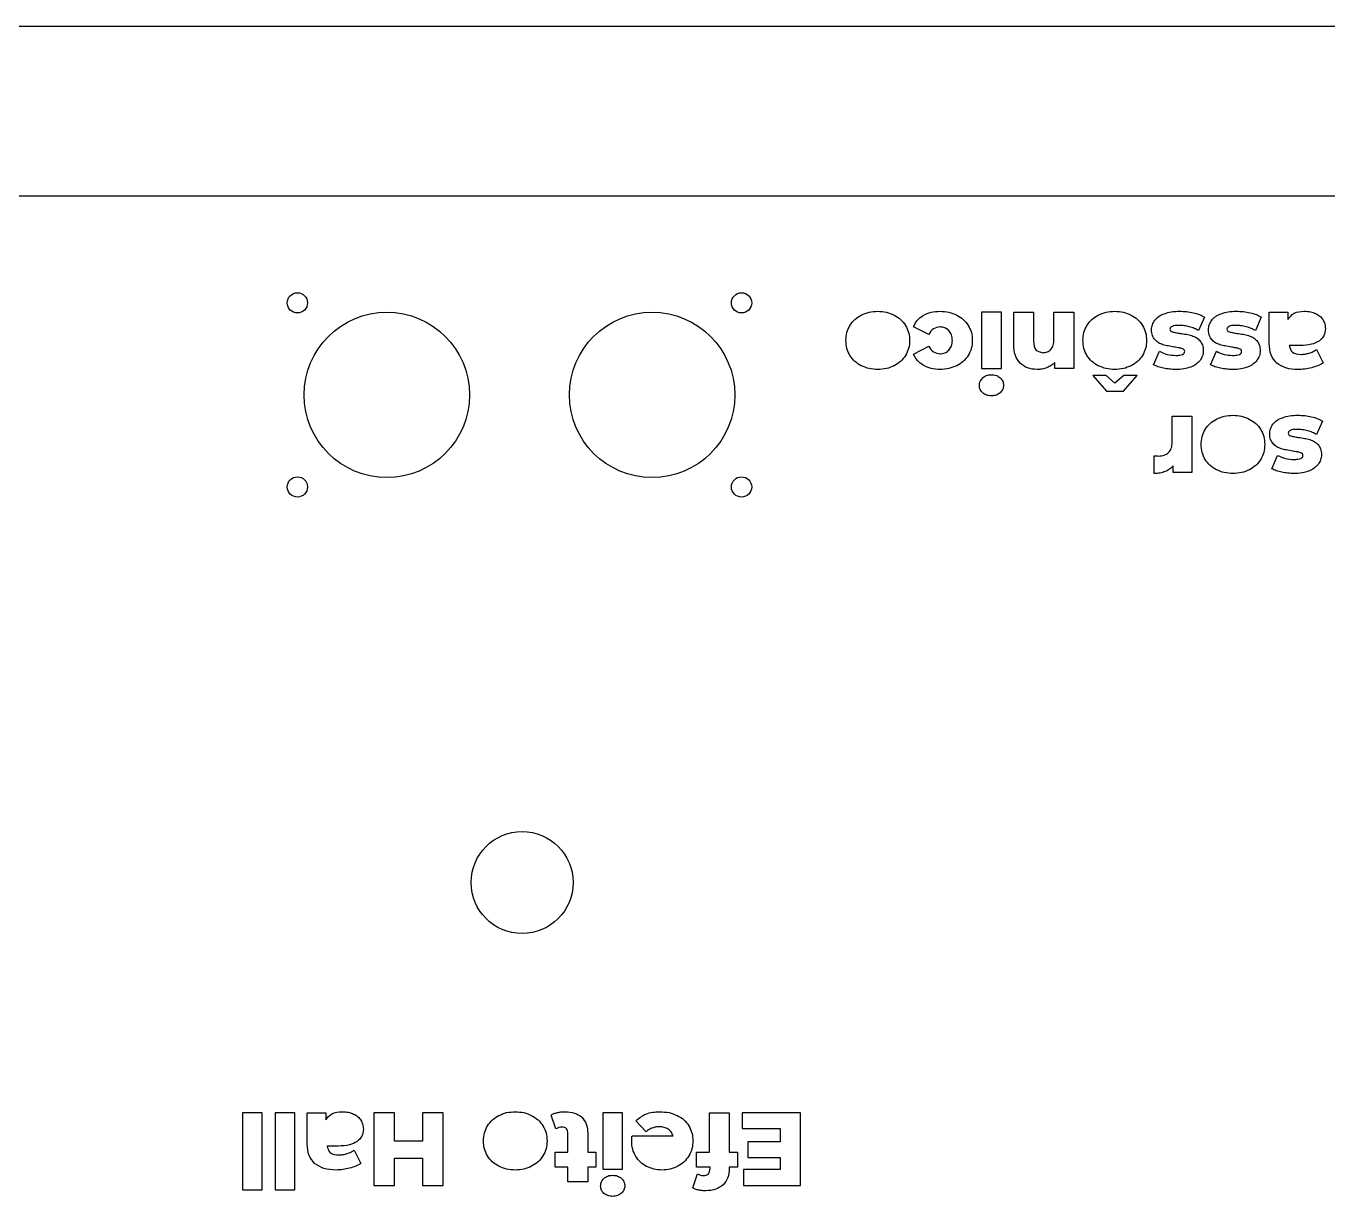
# Model space of a CAD drawing. Header units: millimetres. Extents: x -2859 to -934, y -450 to 850.
# Drawn here: x -2609.2 to -2484.1, y 737 to 850.5 of the extents above; entities that cross this region are included whole.
import ezdxf

# ---------------------------------------------------------------- set-up
doc = ezdxf.new("R2010")
doc.units = ezdxf.units.MM
doc.layers.get('0').update_dxf_attribs({"linetype": 'CONTINUOUS'})

msp = doc.modelspace()

# ---------------------------------------------------------------- linework, layer by layer
for p, q in [((-2514.3, 819.87), (-2514.3, 822.97)), ((-2514.3, 822.97), (-2512.4, 822.97)), ((-2512.4, 822.97), (-2512.4, 820.18)), ((-2510.43, 822.97), (-2508.53, 822.97)), ((-2510.43, 820.35), (-2510.43, 822.97)), ((-2508.53, 822.97), (-2508.53, 817.55)), ((-2495.97, 822.5), (-2496.54, 821.2)), ((-2490.5, 822.5), (-2491.07, 821.2)), ((-2489.73, 819.96), (-2489.73, 822.97)), ((-2489.73, 822.97), (-2487.96, 822.97)), ((-2487.96, 822.97), (-2487.96, 822.27)), ((-2522.46, 820.82), (-2523.93, 821.57)), ((-2486.75, 819.77), (-2487.83, 819.77)), ((-2523.93, 818.95), (-2522.46, 819.7)), ((-2500.86, 817.92), (-2500.29, 819.21)), ((-2495.39, 817.92), (-2494.82, 819.21)), ((-2485.21, 819.38), (-2484.57, 818.09)), ((-2510.34, 817.55), (-2510.34, 818.14)), ((-2508.53, 817.55), (-2510.34, 817.55)), ((-2499.07, 810.48), (-2499.07, 812.97)), ((-2499.07, 812.97), (-2497.17, 812.97)), ((-2497.17, 812.97), (-2497.17, 807.55)), ((-2484.61, 812.5), (-2485.18, 811.2)), ((-2500.8, 807.46), (-2500.8, 809.17)), ((-2489.5, 807.92), (-2488.93, 809.21)), ((-2498.98, 807.55), (-2498.98, 808.2)), ((-2497.17, 807.55), (-2498.98, 807.55)), ((-2582.21, 743), (-2582.21, 746.01)), ((-2582.21, 746.01), (-2580.44, 746.01)), ((-2580.44, 746.01), (-2580.44, 745.31)), ((-2543.54, 742.21), (-2543.54, 746.01)), ((-2543.54, 746.01), (-2541.64, 746.01)), ((-2541.64, 746.01), (-2541.64, 742.21)), ((-2558.3, 744.46), (-2558.77, 745.79)), ((-2549.63, 744.18), (-2550.63, 745.22)), ((-2557.15, 742.21), (-2557.15, 744.01)), ((-2555.25, 744.03), (-2555.25, 742.21)), ((-2550.99, 743.78), (-2547.05, 743.78)), ((-2579.23, 742.81), (-2580.31, 742.81)), ((-2577.69, 742.42), (-2577.05, 741.13)), ((-2558.39, 740.79), (-2558.39, 742.21)), ((-2558.39, 742.21), (-2557.15, 742.21)), ((-2555.25, 742.21), (-2554.46, 742.21)), ((-2554.46, 742.21), (-2554.46, 740.79)), ((-2544.78, 740.79), (-2544.78, 742.21)), ((-2544.78, 742.21), (-2543.54, 742.21)), ((-2541.64, 742.21), (-2540.85, 742.21)), ((-2540.85, 742.21), (-2540.85, 740.79)), ((-2557.15, 740.79), (-2558.39, 740.79)), ((-2557.15, 739.38), (-2557.15, 740.79)), ((-2554.46, 740.79), (-2555.25, 740.79)), ((-2555.25, 740.79), (-2555.25, 739.38)), ((-2545.16, 738.78), (-2544.69, 740.12)), ((-2543.49, 740.79), (-2544.78, 740.79)), ((-2543.49, 740.67), (-2543.49, 740.79)), ((-2540.85, 740.79), (-2541.64, 740.79)), ((-2541.64, 740.79), (-2541.64, 740.65)), ((-2555.25, 739.38), (-2557.15, 739.38))]:
    msp.add_line(p, q)
for points in [[(-1934.41, 850.48), (-1934.41, -449.52), (-2859.41, -449.52), (-2859.41, 850.48)], [(-2361.56, 414.15), (-2761.56, 414.15), (-2761.56, 834.15), (-2361.56, 834.15)], [(-2517.39, 822.97), (-2517.39, 817.55), (-2515.49, 817.55), (-2515.49, 822.97)], [(-2503.71, 816.9), (-2504.57, 816.14), (-2505.43, 816.9), (-2506.69, 816.9), (-2505.39, 815.38), (-2503.75, 815.38), (-2502.45, 816.9)], [(-2588.44, 738.59), (-2586.54, 738.59), (-2586.54, 746.01), (-2588.44, 746.01)], [(-2583.41, 738.59), (-2583.41, 746.01), (-2585.31, 746.01), (-2585.31, 738.59)], [(-2571.14, 746.01), (-2571.14, 743.28), (-2573.84, 743.28), (-2573.84, 746.01), (-2575.82, 746.01), (-2575.82, 739.01), (-2573.84, 739.01), (-2573.84, 741.64), (-2571.14, 741.64), (-2571.14, 739.01), (-2569.16, 739.01), (-2569.16, 746.01)], [(-2551.9, 746.01), (-2553.8, 746.01), (-2553.8, 740.59), (-2551.9, 740.59)], [(-2539.86, 741.72), (-2536.75, 741.72), (-2536.75, 740.54), (-2540.28, 740.54), (-2540.28, 739.01), (-2534.79, 739.01), (-2534.79, 746.01), (-2540.41, 746.01), (-2540.41, 744.48), (-2536.75, 744.48), (-2536.75, 743.2), (-2539.86, 743.2)]]:
    msp.add_lwpolyline(points, close=True)
for centre, radius in [((-2583.16, 823.87), 0.975), ((-2540.46, 823.87), 0.975), ((-2574.56, 815.02), 7.95), ((-2549.06, 815.02), 7.95), ((-2583.16, 806.17), 0.975), ((-2540.46, 806.17), 0.975), ((-2561.56, 768.14), 4.9)]:
    msp.add_circle(centre, radius)
for points, knots in [([(-2530.04, 821.7), (-2529.89, 821.91), (-2529.6, 822.32), (-2529.17, 822.57), (-2528.95, 822.7)], [0, 0, 0, 0, 0.0737193, 0.1493769, 0.1493769, 0.1493769, 0.1493769]), ([(-2528.95, 822.7), (-2528.7, 822.81), (-2528.2, 823.03), (-2527.65, 823.05), (-2527.37, 823.06)], [0, 0, 0, 0, 0.0792418, 0.1632253, 0.1632253, 0.1632253, 0.1632253]), ([(-2527.37, 823.06), (-2527.09, 823.05), (-2526.54, 823.03), (-2526.04, 822.81), (-2525.8, 822.7)], [0, 0, 0, 0, 0.0832383, 0.1622448, 0.1622448, 0.1622448, 0.1622448]), ([(-2525.8, 822.7), (-2525.58, 822.57), (-2525.14, 822.32), (-2524.85, 821.91), (-2524.7, 821.7)], [0, 0, 0, 0, 0.0757605, 0.1497182, 0.1497182, 0.1497182, 0.1497182]), ([(-2523.93, 821.57), (-2523.82, 821.8), (-2523.6, 822.24), (-2523.19, 822.53), (-2522.98, 822.67)], [0, 0, 0, 0, 0.0729087, 0.1470594, 0.1470594, 0.1470594, 0.1470594]), ([(-2522.98, 822.67), (-2522.74, 822.79), (-2522.24, 823.03), (-2521.68, 823.05), (-2521.39, 823.06)], [0, 0, 0, 0, 0.0790146, 0.165331, 0.165331, 0.165331, 0.165331]), ([(-2521.39, 823.06), (-2521.1, 823.05), (-2520.54, 823.03), (-2520.03, 822.81), (-2519.78, 822.7)], [0, 0, 0, 0, 0.0857237, 0.1661416, 0.1661416, 0.1661416, 0.1661416]), ([(-2519.78, 822.7), (-2519.56, 822.57), (-2519.12, 822.32), (-2518.82, 821.91), (-2518.67, 821.7)], [0, 0, 0, 0, 0.0763793, 0.1504964, 0.1504964, 0.1504964, 0.1504964]), ([(-2507.26, 821.7), (-2507.11, 821.91), (-2506.82, 822.32), (-2506.39, 822.57), (-2506.17, 822.7)], [0, 0, 0, 0, 0.0737196, 0.1493772, 0.1493772, 0.1493772, 0.1493772]), ([(-2506.17, 822.7), (-2505.92, 822.81), (-2505.42, 823.03), (-2504.87, 823.05), (-2504.59, 823.06)], [0, 0, 0, 0, 0.0792418, 0.1632253, 0.1632253, 0.1632253, 0.1632253]), ([(-2504.59, 823.06), (-2504.31, 823.05), (-2503.76, 823.03), (-2503.26, 822.81), (-2503.02, 822.7)], [0, 0, 0, 0, 0.0832381, 0.1622448, 0.1622448, 0.1622448, 0.1622448]), ([(-2503.02, 822.7), (-2502.8, 822.57), (-2502.36, 822.32), (-2502.07, 821.91), (-2501.92, 821.7)], [0, 0, 0, 0, 0.0757605, 0.1497182, 0.1497182, 0.1497182, 0.1497182]), ([(-2500.74, 822.2), (-2500.62, 822.33), (-2500.36, 822.61), (-2500.01, 822.76), (-2499.82, 822.83)], [0, 0, 0, 0, 0.0527034, 0.1124668, 0.1124668, 0.1124668, 0.1124668]), ([(-2499.82, 822.83), (-2499.6, 822.9), (-2499.13, 823.05), (-2498.63, 823.06), (-2498.37, 823.06)], [0, 0, 0, 0, 0.0688218, 0.1479062, 0.1479062, 0.1479062, 0.1479062]), ([(-2498.37, 823.06), (-2498.14, 823.06), (-2497.69, 823.05), (-2497.25, 822.96), (-2497.03, 822.91)], [0, 0, 0, 0, 0.0676113, 0.1351196, 0.1351196, 0.1351196, 0.1351196]), ([(-2497.03, 822.91), (-2496.83, 822.86), (-2496.46, 822.77), (-2496.12, 822.59), (-2495.97, 822.5)], [0, 0, 0, 0, 0.062127, 0.1138391, 0.1138391, 0.1138391, 0.1138391]), ([(-2495.27, 822.2), (-2495.15, 822.33), (-2494.89, 822.61), (-2494.54, 822.76), (-2494.35, 822.83)], [0, 0, 0, 0, 0.0527034, 0.1124668, 0.1124668, 0.1124668, 0.1124668]), ([(-2494.35, 822.83), (-2494.13, 822.9), (-2493.66, 823.05), (-2493.16, 823.06), (-2492.9, 823.06)], [0, 0, 0, 0, 0.0688218, 0.1479062, 0.1479062, 0.1479062, 0.1479062]), ([(-2492.9, 823.06), (-2492.67, 823.06), (-2492.22, 823.05), (-2491.78, 822.96), (-2491.56, 822.91)], [0, 0, 0, 0, 0.067611, 0.1351196, 0.1351196, 0.1351196, 0.1351196]), ([(-2491.56, 822.91), (-2491.36, 822.86), (-2490.99, 822.77), (-2490.65, 822.59), (-2490.5, 822.5)], [0, 0, 0, 0, 0.062127, 0.1138391, 0.1138391, 0.1138391, 0.1138391]), ([(-2487.96, 822.27), (-2487.77, 822.5), (-2487.37, 823.01), (-2486.72, 823.05), (-2486.36, 823.06)], [0, 0, 0, 0, 0.0846806, 0.1861219, 0.1861219, 0.1861219, 0.1861219]), ([(-2486.36, 823.06), (-2486.16, 823.06), (-2485.78, 823.04), (-2485.43, 822.91), (-2485.27, 822.84)], [0, 0, 0, 0, 0.0590068, 0.1118965, 0.1118965, 0.1118965, 0.1118965]), ([(-2485.27, 822.84), (-2485.13, 822.77), (-2484.85, 822.62), (-2484.66, 822.37), (-2484.57, 822.25)], [0, 0, 0, 0, 0.04795471, 0.0924396, 0.0924396, 0.0924396, 0.0924396]), ([(-2484.57, 822.25), (-2484.51, 822.12), (-2484.37, 821.85), (-2484.35, 821.55), (-2484.34, 821.39)], [0, 0, 0, 0, 0.04382525, 0.08957901, 0.08957901, 0.08957901, 0.08957901]), ([(-2530.43, 820.25), (-2530.41, 820.52), (-2530.38, 821.03), (-2530.15, 821.48), (-2530.04, 821.7)], [0, 0, 0, 0, 0.0773668, 0.1516207, 0.1516207, 0.1516207, 0.1516207]), ([(-2524.7, 821.7), (-2524.59, 821.48), (-2524.35, 821.03), (-2524.32, 820.52), (-2524.31, 820.25)], [0, 0, 0, 0, 0.0744023, 0.151785, 0.151785, 0.151785, 0.151785]), ([(-2521.38, 821.55), (-2521.6, 821.52), (-2522.07, 821.45), (-2522.33, 821.04), (-2522.46, 820.82)], [0, 0, 0, 0, 0.0651105, 0.1362989, 0.1362989, 0.1362989, 0.1362989]), ([(-2520.53, 821.21), (-2520.65, 821.31), (-2520.9, 821.52), (-2521.22, 821.54), (-2521.38, 821.55)], [0, 0, 0, 0, 0.04586946, 0.09328564, 0.09328564, 0.09328564, 0.09328564]), ([(-2520.2, 820.25), (-2520.21, 820.44), (-2520.23, 820.8), (-2520.44, 821.08), (-2520.53, 821.21)], [0, 0, 0, 0, 0.0550162, 0.1032089, 0.1032089, 0.1032089, 0.1032089]), ([(-2518.67, 821.7), (-2518.56, 821.48), (-2518.32, 821.03), (-2518.29, 820.52), (-2518.28, 820.25)], [0, 0, 0, 0, 0.0744025, 0.1517852, 0.1517852, 0.1517852, 0.1517852]), ([(-2507.65, 820.25), (-2507.63, 820.52), (-2507.6, 821.03), (-2507.37, 821.48), (-2507.26, 821.7)], [0, 0, 0, 0, 0.0773668, 0.1516207, 0.1516207, 0.1516207, 0.1516207]), ([(-2501.92, 821.7), (-2501.81, 821.48), (-2501.57, 821.03), (-2501.54, 820.52), (-2501.53, 820.25)], [0, 0, 0, 0, 0.0744024, 0.1517851, 0.1517851, 0.1517851, 0.1517851]), ([(-2501.05, 821.28), (-2501.04, 821.45), (-2501.01, 821.78), (-2500.83, 822.06), (-2500.74, 822.2)], [0, 0, 0, 0, 0.04899188, 0.09798511, 0.09798511, 0.09798511, 0.09798511]), ([(-2500.72, 820.32), (-2500.82, 820.45), (-2501.02, 820.74), (-2501.04, 821.09), (-2501.05, 821.28)], [0, 0, 0, 0, 0.0480212, 0.1037418, 0.1037418, 0.1037418, 0.1037418]), ([(-2499.08, 821.61), (-2499.14, 821.58), (-2499.25, 821.51), (-2499.27, 821.39), (-2499.28, 821.33)], [0, 0, 0, 0, 0.01868228, 0.03528898, 0.03528898, 0.03528898, 0.03528898]), ([(-2499.28, 821.33), (-2499.27, 821.28), (-2499.24, 821.15), (-2499.11, 821.11), (-2499.04, 821.08)], [0, 0, 0, 0, 0.01645923, 0.03678534, 0.03678534, 0.03678534, 0.03678534]), ([(-2498.43, 821.7), (-2498.56, 821.7), (-2498.79, 821.7), (-2499, 821.64), (-2499.08, 821.61)], [0, 0, 0, 0, 0.03944639, 0.06652575, 0.06652575, 0.06652575, 0.06652575]), ([(-2499.04, 821.08), (-2498.94, 821.05), (-2498.7, 820.99), (-2498.45, 820.96), (-2498.3, 820.93)], [0, 0, 0, 0, 0.03125773, 0.07595413, 0.07595413, 0.07595413, 0.07595413]), ([(-2497.42, 821.57), (-2497.59, 821.61), (-2497.92, 821.69), (-2498.26, 821.7), (-2498.43, 821.7)], [0, 0, 0, 0, 0.0517502, 0.1021134, 0.1021134, 0.1021134, 0.1021134]), ([(-2496.54, 821.2), (-2496.67, 821.28), (-2496.95, 821.43), (-2497.26, 821.52), (-2497.42, 821.57)], [0, 0, 0, 0, 0.04544946, 0.09553195, 0.09553195, 0.09553195, 0.09553195]), ([(-2495.58, 821.28), (-2495.57, 821.45), (-2495.54, 821.78), (-2495.36, 822.06), (-2495.27, 822.2)], [0, 0, 0, 0, 0.04899188, 0.09798511, 0.09798511, 0.09798511, 0.09798511]), ([(-2495.25, 820.32), (-2495.35, 820.45), (-2495.55, 820.74), (-2495.57, 821.09), (-2495.58, 821.28)], [0, 0, 0, 0, 0.0480212, 0.1037418, 0.1037418, 0.1037418, 0.1037418]), ([(-2493.61, 821.61), (-2493.67, 821.58), (-2493.78, 821.51), (-2493.8, 821.39), (-2493.81, 821.33)], [0, 0, 0, 0, 0.01868228, 0.03528898, 0.03528898, 0.03528898, 0.03528898]), ([(-2493.81, 821.33), (-2493.8, 821.28), (-2493.77, 821.15), (-2493.64, 821.11), (-2493.57, 821.08)], [0, 0, 0, 0, 0.01645915, 0.03678546, 0.03678546, 0.03678546, 0.03678546]), ([(-2492.96, 821.7), (-2493.09, 821.7), (-2493.32, 821.7), (-2493.53, 821.64), (-2493.61, 821.61)], [0, 0, 0, 0, 0.03944663, 0.06652576, 0.06652576, 0.06652576, 0.06652576]), ([(-2493.57, 821.08), (-2493.47, 821.05), (-2493.23, 820.99), (-2492.98, 820.96), (-2492.83, 820.93)], [0, 0, 0, 0, 0.0312575, 0.07595413, 0.07595413, 0.07595413, 0.07595413]), ([(-2491.95, 821.57), (-2492.12, 821.61), (-2492.45, 821.69), (-2492.79, 821.7), (-2492.96, 821.7)], [0, 0, 0, 0, 0.0517502, 0.1021134, 0.1021134, 0.1021134, 0.1021134]), ([(-2491.07, 821.2), (-2491.2, 821.28), (-2491.48, 821.43), (-2491.79, 821.52), (-2491.95, 821.57)], [0, 0, 0, 0, 0.04544925, 0.09553196, 0.09553196, 0.09553196, 0.09553196]), ([(-2484.34, 821.39), (-2484.36, 821.15), (-2484.41, 820.68), (-2484.76, 820.36), (-2484.93, 820.2)], [0, 0, 0, 0, 0.0699479, 0.1375632, 0.1375632, 0.1375632, 0.1375632]), ([(-2530.04, 818.81), (-2530.15, 819.03), (-2530.39, 819.49), (-2530.41, 819.99), (-2530.43, 820.25)], [0, 0, 0, 0, 0.0739093, 0.1511521, 0.1511521, 0.1511521, 0.1511521]), ([(-2524.31, 820.25), (-2524.32, 820), (-2524.35, 819.49), (-2524.59, 819.04), (-2524.7, 818.81)], [0, 0, 0, 0, 0.0766388, 0.150812, 0.150812, 0.150812, 0.150812]), ([(-2520.53, 819.31), (-2520.44, 819.44), (-2520.23, 819.72), (-2520.21, 820.07), (-2520.2, 820.25)], [0, 0, 0, 0, 0.0476607, 0.1018122, 0.1018122, 0.1018122, 0.1018122]), ([(-2518.28, 820.25), (-2518.29, 819.99), (-2518.32, 819.48), (-2518.56, 819.03), (-2518.67, 818.81)], [0, 0, 0, 0, 0.0772587, 0.1513171, 0.1513171, 0.1513171, 0.1513171]), ([(-2513.68, 818.06), (-2513.86, 818.31), (-2514.26, 818.84), (-2514.28, 819.51), (-2514.3, 819.87)], [0, 0, 0, 0, 0.0882614, 0.1951233, 0.1951233, 0.1951233, 0.1951233]), ([(-2512.4, 820.18), (-2512.38, 819.86), (-2512.34, 819.27), (-2511.77, 819.14), (-2511.51, 819.07)], [0, 0, 0, 0, 0.0861721, 0.1584606, 0.1584606, 0.1584606, 0.1584606]), ([(-2510.72, 819.39), (-2510.64, 819.52), (-2510.45, 819.81), (-2510.44, 820.16), (-2510.43, 820.35)], [0, 0, 0, 0, 0.0457114, 0.1021949, 0.1021949, 0.1021949, 0.1021949]), ([(-2507.26, 818.81), (-2507.37, 819.03), (-2507.61, 819.49), (-2507.63, 819.99), (-2507.65, 820.25)], [0, 0, 0, 0, 0.0739093, 0.1511521, 0.1511521, 0.1511521, 0.1511521]), ([(-2501.53, 820.25), (-2501.54, 820), (-2501.57, 819.49), (-2501.81, 819.04), (-2501.92, 818.81)], [0, 0, 0, 0, 0.0766388, 0.1508119, 0.1508119, 0.1508119, 0.1508119]), ([(-2499.96, 819.84), (-2500.1, 819.9), (-2500.39, 820), (-2500.61, 820.21), (-2500.72, 820.32)], [0, 0, 0, 0, 0.04504345, 0.09086553, 0.09086553, 0.09086553, 0.09086553]), ([(-2498.85, 819.61), (-2499.05, 819.65), (-2499.43, 819.71), (-2499.79, 819.8), (-2499.96, 819.84)], [0, 0, 0, 0, 0.0621862, 0.113422, 0.113422, 0.113422, 0.113422]), ([(-2498.3, 820.93), (-2498.1, 820.91), (-2497.73, 820.86), (-2497.36, 820.77), (-2497.19, 820.72)], [0, 0, 0, 0, 0.0608325, 0.1125597, 0.1125597, 0.1125597, 0.1125597]), ([(-2497.19, 820.72), (-2497.05, 820.67), (-2496.75, 820.57), (-2496.52, 820.35), (-2496.41, 820.24)], [0, 0, 0, 0, 0.0462374, 0.0928771, 0.0928771, 0.0928771, 0.0928771]), ([(-2496.41, 820.24), (-2496.31, 820.11), (-2496.11, 819.82), (-2496.09, 819.46), (-2496.08, 819.26)], [0, 0, 0, 0, 0.04875, 0.1053545, 0.1053545, 0.1053545, 0.1053545]), ([(-2494.49, 819.84), (-2494.63, 819.9), (-2494.92, 820), (-2495.14, 820.21), (-2495.25, 820.32)], [0, 0, 0, 0, 0.04504367, 0.09086557, 0.09086557, 0.09086557, 0.09086557]), ([(-2493.38, 819.61), (-2493.58, 819.65), (-2493.96, 819.71), (-2494.32, 819.8), (-2494.49, 819.84)], [0, 0, 0, 0, 0.0621862, 0.113422, 0.113422, 0.113422, 0.113422]), ([(-2492.83, 820.93), (-2492.63, 820.91), (-2492.26, 820.86), (-2491.89, 820.77), (-2491.72, 820.72)], [0, 0, 0, 0, 0.0608325, 0.1125597, 0.1125597, 0.1125597, 0.1125597]), ([(-2491.72, 820.72), (-2491.58, 820.67), (-2491.28, 820.57), (-2491.05, 820.35), (-2490.94, 820.24)], [0, 0, 0, 0, 0.0462374, 0.0928771, 0.0928771, 0.0928771, 0.0928771]), ([(-2490.94, 820.24), (-2490.84, 820.11), (-2490.64, 819.82), (-2490.62, 819.46), (-2490.61, 819.26)], [0, 0, 0, 0, 0.04875, 0.1053545, 0.1053545, 0.1053545, 0.1053545]), ([(-2489.02, 818.08), (-2489.23, 818.33), (-2489.68, 818.87), (-2489.71, 819.58), (-2489.73, 819.96)], [0, 0, 0, 0, 0.0943403, 0.2063803, 0.2063803, 0.2063803, 0.2063803]), ([(-2487.83, 819.77), (-2487.75, 819.52), (-2487.59, 818.97), (-2487, 818.94), (-2486.68, 818.91)], [0, 0, 0, 0, 0.0716715, 0.1581372, 0.1581372, 0.1581372, 0.1581372]), ([(-2484.93, 820.2), (-2485.17, 820.08), (-2485.74, 819.79), (-2486.38, 819.78), (-2486.75, 819.77)], [0, 0, 0, 0, 0.0814925, 0.1890186, 0.1890186, 0.1890186, 0.1890186]), ([(-2528.95, 817.82), (-2529.17, 817.95), (-2529.6, 818.2), (-2529.89, 818.61), (-2530.04, 818.81)], [0, 0, 0, 0, 0.0753746, 0.1487079, 0.1487079, 0.1487079, 0.1487079]), ([(-2524.7, 818.81), (-2524.85, 818.61), (-2525.14, 818.2), (-2525.58, 817.95), (-2525.79, 817.82)], [0, 0, 0, 0, 0.0737815, 0.1490206, 0.1490206, 0.1490206, 0.1490206]), ([(-2522.98, 817.86), (-2523.19, 818), (-2523.6, 818.29), (-2523.82, 818.73), (-2523.93, 818.95)], [0, 0, 0, 0, 0.0741507, 0.1470595, 0.1470595, 0.1470595, 0.1470595]), ([(-2522.46, 819.7), (-2522.33, 819.49), (-2522.07, 819.08), (-2521.6, 819.01), (-2521.38, 818.97)], [0, 0, 0, 0, 0.0711887, 0.1362987, 0.1362987, 0.1362987, 0.1362987]), ([(-2521.38, 818.97), (-2521.22, 818.99), (-2520.9, 819.01), (-2520.65, 819.22), (-2520.53, 819.31)], [0, 0, 0, 0, 0.0473936, 0.09305255, 0.09305255, 0.09305255, 0.09305255]), ([(-2518.67, 818.81), (-2518.82, 818.61), (-2519.12, 818.2), (-2519.56, 817.95), (-2519.78, 817.82)], [0, 0, 0, 0, 0.0737334, 0.1498323, 0.1498323, 0.1498323, 0.1498323]), ([(-2511.51, 819.07), (-2511.36, 819.09), (-2511.06, 819.11), (-2510.83, 819.3), (-2510.72, 819.39)], [0, 0, 0, 0, 0.04484396, 0.0867683, 0.0867683, 0.0867683, 0.0867683]), ([(-2506.17, 817.82), (-2506.39, 817.95), (-2506.82, 818.2), (-2507.11, 818.61), (-2507.26, 818.81)], [0, 0, 0, 0, 0.0753746, 0.1487082, 0.1487082, 0.1487082, 0.1487082]), ([(-2501.92, 818.81), (-2502.07, 818.61), (-2502.36, 818.2), (-2502.8, 817.95), (-2503.01, 817.82)], [0, 0, 0, 0, 0.073782, 0.1490207, 0.1490207, 0.1490207, 0.1490207]), ([(-2500.29, 819.21), (-2500.04, 819.1), (-2499.55, 818.86), (-2499, 818.83), (-2498.73, 818.81)], [0, 0, 0, 0, 0.0807773, 0.1623923, 0.1623923, 0.1623923, 0.1623923]), ([(-2498.09, 819.46), (-2498.19, 819.49), (-2498.44, 819.55), (-2498.7, 819.59), (-2498.85, 819.61)], [0, 0, 0, 0, 0.03143863, 0.07761512, 0.07761512, 0.07761512, 0.07761512]), ([(-2498.73, 818.81), (-2498.6, 818.82), (-2498.37, 818.82), (-2498.16, 818.89), (-2498.07, 818.92)], [0, 0, 0, 0, 0.03908828, 0.06721322, 0.06721322, 0.06721322, 0.06721322]), ([(-2497.86, 819.19), (-2497.87, 819.25), (-2497.9, 819.38), (-2498.02, 819.43), (-2498.09, 819.46)], [0, 0, 0, 0, 0.01711947, 0.0372494, 0.0372494, 0.0372494, 0.0372494]), ([(-2498.07, 818.92), (-2498.01, 818.95), (-2497.9, 819.02), (-2497.87, 819.14), (-2497.86, 819.19)], [0, 0, 0, 0, 0.01987672, 0.03612336, 0.03612336, 0.03612336, 0.03612336]), ([(-2496.08, 819.26), (-2496.09, 819.1), (-2496.12, 818.76), (-2496.3, 818.48), (-2496.39, 818.34)], [0, 0, 0, 0, 0.04973253, 0.09894593, 0.09894593, 0.09894593, 0.09894593]), ([(-2494.82, 819.21), (-2494.57, 819.1), (-2494.08, 818.86), (-2493.53, 818.83), (-2493.26, 818.81)], [0, 0, 0, 0, 0.0807775, 0.1623923, 0.1623923, 0.1623923, 0.1623923]), ([(-2492.62, 819.46), (-2492.72, 819.49), (-2492.97, 819.55), (-2493.23, 819.59), (-2493.38, 819.61)], [0, 0, 0, 0, 0.03143863, 0.07761512, 0.07761512, 0.07761512, 0.07761512]), ([(-2493.26, 818.81), (-2493.13, 818.82), (-2492.9, 818.82), (-2492.69, 818.89), (-2492.6, 818.92)], [0, 0, 0, 0, 0.03908828, 0.06721322, 0.06721322, 0.06721322, 0.06721322]), ([(-2492.39, 819.19), (-2492.4, 819.25), (-2492.43, 819.38), (-2492.55, 819.43), (-2492.62, 819.46)], [0, 0, 0, 0, 0.01711955, 0.03724927, 0.03724927, 0.03724927, 0.03724927]), ([(-2492.6, 818.92), (-2492.54, 818.95), (-2492.43, 819.02), (-2492.4, 819.14), (-2492.39, 819.19)], [0, 0, 0, 0, 0.01987672, 0.03612336, 0.03612336, 0.03612336, 0.03612336]), ([(-2490.61, 819.26), (-2490.62, 819.1), (-2490.65, 818.76), (-2490.83, 818.48), (-2490.92, 818.34)], [0, 0, 0, 0, 0.04973253, 0.09894593, 0.09894593, 0.09894593, 0.09894593]), ([(-2486.68, 818.91), (-2486.55, 818.92), (-2486.28, 818.93), (-2486.02, 819), (-2485.89, 819.04)], [0, 0, 0, 0, 0.03937434, 0.08021478, 0.08021478, 0.08021478, 0.08021478]), ([(-2485.89, 819.04), (-2485.76, 819.08), (-2485.52, 819.17), (-2485.31, 819.31), (-2485.21, 819.38)], [0, 0, 0, 0, 0.03987808, 0.07656799, 0.07656799, 0.07656799, 0.07656799]), ([(-2527.37, 817.46), (-2527.65, 817.48), (-2528.2, 817.5), (-2528.7, 817.72), (-2528.95, 817.82)], [0, 0, 0, 0, 0.0839702, 0.163085, 0.163085, 0.163085, 0.163085]), ([(-2525.79, 817.82), (-2526.04, 817.72), (-2526.54, 817.5), (-2527.09, 817.48), (-2527.37, 817.46)], [0, 0, 0, 0, 0.0787615, 0.162608, 0.162608, 0.162608, 0.162608]), ([(-2521.39, 817.46), (-2521.68, 817.48), (-2522.24, 817.5), (-2522.74, 817.74), (-2522.98, 817.86)], [0, 0, 0, 0, 0.0863164, 0.165331, 0.165331, 0.165331, 0.165331]), ([(-2519.78, 817.82), (-2520.03, 817.72), (-2520.54, 817.5), (-2521.1, 817.48), (-2521.39, 817.46)], [0, 0, 0, 0, 0.0802928, 0.1660034, 0.1660034, 0.1660034, 0.1660034]), ([(-2512.06, 817.46), (-2512.37, 817.49), (-2512.98, 817.52), (-2513.46, 817.89), (-2513.68, 818.06)], [0, 0, 0, 0, 0.0923513, 0.1767277, 0.1767277, 0.1767277, 0.1767277]), ([(-2511.1, 817.64), (-2511.25, 817.59), (-2511.56, 817.48), (-2511.89, 817.47), (-2512.06, 817.46)], [0, 0, 0, 0, 0.04783582, 0.09802705, 0.09802705, 0.09802705, 0.09802705]), ([(-2510.34, 818.14), (-2510.45, 818.04), (-2510.68, 817.83), (-2510.96, 817.7), (-2511.1, 817.64)], [0, 0, 0, 0, 0.04553299, 0.09177022, 0.09177022, 0.09177022, 0.09177022]), ([(-2504.59, 817.46), (-2504.87, 817.48), (-2505.42, 817.5), (-2505.92, 817.72), (-2506.17, 817.82)], [0, 0, 0, 0, 0.0839702, 0.163085, 0.163085, 0.163085, 0.163085]), ([(-2503.01, 817.82), (-2503.26, 817.72), (-2503.76, 817.5), (-2504.31, 817.48), (-2504.59, 817.46)], [0, 0, 0, 0, 0.0787617, 0.1626078, 0.1626078, 0.1626078, 0.1626078]), ([(-2499.89, 817.58), (-2500.07, 817.63), (-2500.41, 817.7), (-2500.72, 817.85), (-2500.86, 817.92)], [0, 0, 0, 0, 0.0551887, 0.103088, 0.103088, 0.103088, 0.103088]), ([(-2498.72, 817.46), (-2498.92, 817.47), (-2499.31, 817.48), (-2499.7, 817.55), (-2499.89, 817.58)], [0, 0, 0, 0, 0.0588265, 0.1177676, 0.1177676, 0.1177676, 0.1177676]), ([(-2497.29, 817.7), (-2497.51, 817.63), (-2497.97, 817.48), (-2498.46, 817.47), (-2498.72, 817.46)], [0, 0, 0, 0, 0.0677092, 0.1450578, 0.1450578, 0.1450578, 0.1450578]), ([(-2496.39, 818.34), (-2496.51, 818.21), (-2496.77, 817.93), (-2497.11, 817.78), (-2497.29, 817.7)], [0, 0, 0, 0, 0.0526076, 0.11188, 0.11188, 0.11188, 0.11188]), ([(-2494.42, 817.58), (-2494.6, 817.63), (-2494.94, 817.7), (-2495.25, 817.85), (-2495.39, 817.92)], [0, 0, 0, 0, 0.0551892, 0.103088, 0.103088, 0.103088, 0.103088]), ([(-2493.25, 817.46), (-2493.45, 817.47), (-2493.84, 817.48), (-2494.23, 817.55), (-2494.42, 817.58)], [0, 0, 0, 0, 0.0588265, 0.1177676, 0.1177676, 0.1177676, 0.1177676]), ([(-2491.82, 817.7), (-2492.04, 817.63), (-2492.5, 817.48), (-2492.99, 817.47), (-2493.25, 817.46)], [0, 0, 0, 0, 0.067709, 0.1450578, 0.1450578, 0.1450578, 0.1450578]), ([(-2490.92, 818.34), (-2491.04, 818.21), (-2491.3, 817.93), (-2491.64, 817.78), (-2491.82, 817.7)], [0, 0, 0, 0, 0.0526078, 0.1118799, 0.1118799, 0.1118799, 0.1118799]), ([(-2486.96, 817.46), (-2487.37, 817.48), (-2488.11, 817.5), (-2488.74, 817.9), (-2489.02, 818.08)], [0, 0, 0, 0, 0.1199891, 0.2184599, 0.2184599, 0.2184599, 0.2184599]), ([(-2485.66, 817.63), (-2485.88, 817.58), (-2486.31, 817.49), (-2486.74, 817.47), (-2486.96, 817.46)], [0, 0, 0, 0, 0.0657992, 0.1308053, 0.1308053, 0.1308053, 0.1308053]), ([(-2484.57, 818.09), (-2484.73, 818), (-2485.08, 817.8), (-2485.46, 817.69), (-2485.66, 817.63)], [0, 0, 0, 0, 0.0565368, 0.119387, 0.119387, 0.119387, 0.119387]), ([(-2517.6, 815.91), (-2517.59, 816.06), (-2517.56, 816.34), (-2517.37, 816.55), (-2517.28, 816.66)], [0, 0, 0, 0, 0.04189599, 0.08300409, 0.08300409, 0.08300409, 0.08300409]), ([(-2517.28, 816.66), (-2517.16, 816.75), (-2516.91, 816.93), (-2516.6, 816.95), (-2516.44, 816.95)], [0, 0, 0, 0, 0.04311022, 0.09068526, 0.09068526, 0.09068526, 0.09068526]), ([(-2516.44, 816.95), (-2516.28, 816.95), (-2515.97, 816.93), (-2515.72, 816.75), (-2515.6, 816.66)], [0, 0, 0, 0, 0.04755582, 0.09047523, 0.09047523, 0.09047523, 0.09047523]), ([(-2515.6, 816.66), (-2515.51, 816.56), (-2515.32, 816.36), (-2515.29, 816.08), (-2515.28, 815.94)], [0, 0, 0, 0, 0.04040119, 0.08070315, 0.08070315, 0.08070315, 0.08070315]), ([(-2517.28, 815.21), (-2517.37, 815.31), (-2517.56, 815.51), (-2517.59, 815.78), (-2517.6, 815.91)], [0, 0, 0, 0, 0.03950163, 0.07943619, 0.07943619, 0.07943619, 0.07943619]), ([(-2516.44, 814.93), (-2516.6, 814.94), (-2516.91, 814.96), (-2517.16, 815.13), (-2517.28, 815.21)], [0, 0, 0, 0, 0.04750009, 0.08986008, 0.08986008, 0.08986008, 0.08986008]), ([(-2515.6, 815.22), (-2515.72, 815.14), (-2515.97, 814.96), (-2516.28, 814.94), (-2516.44, 814.93)], [0, 0, 0, 0, 0.0429194, 0.09047522, 0.09047522, 0.09047522, 0.09047522]), ([(-2515.28, 815.94), (-2515.29, 815.81), (-2515.32, 815.53), (-2515.51, 815.33), (-2515.6, 815.22)], [0, 0, 0, 0, 0.04030196, 0.0807032, 0.0807032, 0.0807032, 0.0807032]), ([(-2495.9, 811.7), (-2495.75, 811.91), (-2495.46, 812.32), (-2495.03, 812.57), (-2494.81, 812.7)], [0, 0, 0, 0, 0.0737196, 0.149377, 0.149377, 0.149377, 0.149377]), ([(-2494.81, 812.7), (-2494.56, 812.81), (-2494.06, 813.03), (-2493.51, 813.05), (-2493.23, 813.06)], [0, 0, 0, 0, 0.0792418, 0.1632253, 0.1632253, 0.1632253, 0.1632253]), ([(-2493.23, 813.06), (-2492.95, 813.05), (-2492.4, 813.03), (-2491.9, 812.81), (-2491.66, 812.7)], [0, 0, 0, 0, 0.0832378, 0.1622447, 0.1622447, 0.1622447, 0.1622447]), ([(-2491.66, 812.7), (-2491.44, 812.57), (-2491, 812.32), (-2490.71, 811.91), (-2490.56, 811.7)], [0, 0, 0, 0, 0.0757603, 0.1497182, 0.1497182, 0.1497182, 0.1497182]), ([(-2489.38, 812.2), (-2489.26, 812.33), (-2489, 812.61), (-2488.65, 812.76), (-2488.46, 812.83)], [0, 0, 0, 0, 0.0527034, 0.1124668, 0.1124668, 0.1124668, 0.1124668]), ([(-2488.46, 812.83), (-2488.24, 812.9), (-2487.77, 813.05), (-2487.27, 813.06), (-2487.01, 813.06)], [0, 0, 0, 0, 0.0688218, 0.1479062, 0.1479062, 0.1479062, 0.1479062]), ([(-2487.01, 813.06), (-2486.78, 813.06), (-2486.33, 813.05), (-2485.89, 812.96), (-2485.67, 812.91)], [0, 0, 0, 0, 0.0676113, 0.1351196, 0.1351196, 0.1351196, 0.1351196]), ([(-2485.67, 812.91), (-2485.47, 812.86), (-2485.1, 812.77), (-2484.76, 812.59), (-2484.61, 812.5)], [0, 0, 0, 0, 0.062127, 0.1138391, 0.1138391, 0.1138391, 0.1138391]), ([(-2496.29, 810.25), (-2496.27, 810.52), (-2496.24, 811.03), (-2496.01, 811.48), (-2495.9, 811.7)], [0, 0, 0, 0, 0.0773668, 0.1516207, 0.1516207, 0.1516207, 0.1516207]), ([(-2490.56, 811.7), (-2490.45, 811.48), (-2490.21, 811.03), (-2490.18, 810.52), (-2490.17, 810.25)], [0, 0, 0, 0, 0.0744023, 0.151785, 0.151785, 0.151785, 0.151785]), ([(-2489.69, 811.28), (-2489.68, 811.45), (-2489.65, 811.78), (-2489.47, 812.06), (-2489.38, 812.2)], [0, 0, 0, 0, 0.04899188, 0.09798511, 0.09798511, 0.09798511, 0.09798511]), ([(-2489.36, 810.32), (-2489.46, 810.45), (-2489.66, 810.74), (-2489.68, 811.09), (-2489.69, 811.28)], [0, 0, 0, 0, 0.0480212, 0.1037418, 0.1037418, 0.1037418, 0.1037418]), ([(-2487.72, 811.61), (-2487.78, 811.58), (-2487.89, 811.51), (-2487.91, 811.39), (-2487.92, 811.33)], [0, 0, 0, 0, 0.01868228, 0.03528898, 0.03528898, 0.03528898, 0.03528898]), ([(-2487.92, 811.33), (-2487.91, 811.28), (-2487.88, 811.15), (-2487.75, 811.11), (-2487.68, 811.08)], [0, 0, 0, 0, 0.01645923, 0.03678534, 0.03678534, 0.03678534, 0.03678534]), ([(-2487.07, 811.7), (-2487.2, 811.7), (-2487.43, 811.7), (-2487.64, 811.64), (-2487.72, 811.61)], [0, 0, 0, 0, 0.03944663, 0.06652576, 0.06652576, 0.06652576, 0.06652576]), ([(-2487.68, 811.08), (-2487.58, 811.05), (-2487.34, 810.99), (-2487.09, 810.96), (-2486.94, 810.93)], [0, 0, 0, 0, 0.0312575, 0.07595413, 0.07595413, 0.07595413, 0.07595413]), ([(-2486.06, 811.57), (-2486.23, 811.61), (-2486.56, 811.69), (-2486.9, 811.7), (-2487.07, 811.7)], [0, 0, 0, 0, 0.0517502, 0.1021134, 0.1021134, 0.1021134, 0.1021134]), ([(-2485.18, 811.2), (-2485.31, 811.28), (-2485.59, 811.43), (-2485.9, 811.52), (-2486.06, 811.57)], [0, 0, 0, 0, 0.04544946, 0.09553195, 0.09553195, 0.09553195, 0.09553195]), ([(-2499.41, 809.47), (-2499.31, 809.61), (-2499.09, 809.91), (-2499.08, 810.28), (-2499.07, 810.48)], [0, 0, 0, 0, 0.0491179, 0.1089924, 0.1089924, 0.1089924, 0.1089924]), ([(-2495.9, 808.81), (-2496.01, 809.03), (-2496.25, 809.49), (-2496.27, 809.99), (-2496.29, 810.25)], [0, 0, 0, 0, 0.0739093, 0.1511521, 0.1511521, 0.1511521, 0.1511521]), ([(-2490.17, 810.25), (-2490.18, 810), (-2490.21, 809.49), (-2490.45, 809.04), (-2490.56, 808.81)], [0, 0, 0, 0, 0.0766388, 0.1508119, 0.1508119, 0.1508119, 0.1508119]), ([(-2488.6, 809.84), (-2488.74, 809.9), (-2489.03, 810), (-2489.25, 810.21), (-2489.36, 810.32)], [0, 0, 0, 0, 0.04504345, 0.09086553, 0.09086553, 0.09086553, 0.09086553]), ([(-2487.49, 809.61), (-2487.69, 809.65), (-2488.07, 809.71), (-2488.43, 809.8), (-2488.6, 809.84)], [0, 0, 0, 0, 0.0621862, 0.113422, 0.113422, 0.113422, 0.113422]), ([(-2486.94, 810.93), (-2486.74, 810.91), (-2486.37, 810.86), (-2486, 810.77), (-2485.83, 810.72)], [0, 0, 0, 0, 0.0608325, 0.1125597, 0.1125597, 0.1125597, 0.1125597]), ([(-2485.83, 810.72), (-2485.69, 810.67), (-2485.39, 810.57), (-2485.16, 810.35), (-2485.05, 810.24)], [0, 0, 0, 0, 0.0462374, 0.0928771, 0.0928771, 0.0928771, 0.0928771]), ([(-2485.05, 810.24), (-2484.95, 810.11), (-2484.75, 809.82), (-2484.73, 809.46), (-2484.72, 809.26)], [0, 0, 0, 0, 0.04875, 0.1053545, 0.1053545, 0.1053545, 0.1053545]), ([(-2500.8, 809.17), (-2500.72, 809.17), (-2500.58, 809.15), (-2500.43, 809.15), (-2500.37, 809.14)], [0, 0, 0, 0, 0.02385617, 0.04312093, 0.04312093, 0.04312093, 0.04312093]), ([(-2500.37, 809.14), (-2500.18, 809.15), (-2499.83, 809.17), (-2499.55, 809.38), (-2499.41, 809.47)], [0, 0, 0, 0, 0.0549972, 0.1029955, 0.1029955, 0.1029955, 0.1029955]), ([(-2494.81, 807.82), (-2495.03, 807.95), (-2495.46, 808.2), (-2495.75, 808.61), (-2495.9, 808.81)], [0, 0, 0, 0, 0.0753744, 0.148708, 0.148708, 0.148708, 0.148708]), ([(-2490.56, 808.81), (-2490.71, 808.61), (-2491, 808.2), (-2491.44, 807.95), (-2491.65, 807.82)], [0, 0, 0, 0, 0.073782, 0.1490207, 0.1490207, 0.1490207, 0.1490207]), ([(-2488.93, 809.21), (-2488.68, 809.1), (-2488.19, 808.86), (-2487.64, 808.83), (-2487.37, 808.81)], [0, 0, 0, 0, 0.0807775, 0.1623923, 0.1623923, 0.1623923, 0.1623923]), ([(-2486.73, 809.46), (-2486.83, 809.49), (-2487.08, 809.55), (-2487.34, 809.59), (-2487.49, 809.61)], [0, 0, 0, 0, 0.03143863, 0.07761512, 0.07761512, 0.07761512, 0.07761512]), ([(-2487.37, 808.81), (-2487.24, 808.82), (-2487.01, 808.82), (-2486.8, 808.89), (-2486.71, 808.92)], [0, 0, 0, 0, 0.03908828, 0.06721322, 0.06721322, 0.06721322, 0.06721322]), ([(-2486.5, 809.19), (-2486.51, 809.25), (-2486.54, 809.38), (-2486.66, 809.43), (-2486.73, 809.46)], [0, 0, 0, 0, 0.01711955, 0.03724927, 0.03724927, 0.03724927, 0.03724927]), ([(-2486.71, 808.92), (-2486.65, 808.95), (-2486.54, 809.02), (-2486.51, 809.14), (-2486.5, 809.19)], [0, 0, 0, 0, 0.01987672, 0.03612336, 0.03612336, 0.03612336, 0.03612336]), ([(-2484.72, 809.26), (-2484.73, 809.1), (-2484.76, 808.76), (-2484.94, 808.48), (-2485.03, 808.34)], [0, 0, 0, 0, 0.04973253, 0.09894593, 0.09894593, 0.09894593, 0.09894593]), ([(-2499.73, 807.65), (-2499.9, 807.6), (-2500.24, 807.48), (-2500.61, 807.47), (-2500.8, 807.46)], [0, 0, 0, 0, 0.051769, 0.1085825, 0.1085825, 0.1085825, 0.1085825]), ([(-2498.98, 808.2), (-2499.08, 808.09), (-2499.3, 807.85), (-2499.59, 807.72), (-2499.73, 807.65)], [0, 0, 0, 0, 0.04649765, 0.09455265, 0.09455265, 0.09455265, 0.09455265]), ([(-2493.23, 807.46), (-2493.51, 807.48), (-2494.06, 807.5), (-2494.56, 807.72), (-2494.81, 807.82)], [0, 0, 0, 0, 0.0839702, 0.163085, 0.163085, 0.163085, 0.163085]), ([(-2491.65, 807.82), (-2491.9, 807.72), (-2492.4, 807.5), (-2492.95, 807.48), (-2493.23, 807.46)], [0, 0, 0, 0, 0.0787615, 0.1626078, 0.1626078, 0.1626078, 0.1626078]), ([(-2488.53, 807.58), (-2488.71, 807.63), (-2489.05, 807.7), (-2489.36, 807.85), (-2489.5, 807.92)], [0, 0, 0, 0, 0.055189, 0.103088, 0.103088, 0.103088, 0.103088]), ([(-2487.36, 807.46), (-2487.56, 807.47), (-2487.95, 807.48), (-2488.34, 807.55), (-2488.53, 807.58)], [0, 0, 0, 0, 0.0588265, 0.1177676, 0.1177676, 0.1177676, 0.1177676]), ([(-2485.93, 807.7), (-2486.15, 807.63), (-2486.61, 807.48), (-2487.1, 807.47), (-2487.36, 807.46)], [0, 0, 0, 0, 0.0677092, 0.1450578, 0.1450578, 0.1450578, 0.1450578]), ([(-2485.03, 808.34), (-2485.15, 808.21), (-2485.41, 807.93), (-2485.75, 807.78), (-2485.93, 807.7)], [0, 0, 0, 0, 0.0526078, 0.1118799, 0.1118799, 0.1118799, 0.1118799]), ([(-2580.44, 745.31), (-2580.25, 745.54), (-2579.85, 746.05), (-2579.2, 746.09), (-2578.84, 746.1)], [0, 0, 0, 0, 0.0846808, 0.1861216, 0.1861216, 0.1861216, 0.1861216]), ([(-2578.84, 746.1), (-2578.64, 746.1), (-2578.26, 746.08), (-2577.91, 745.95), (-2577.75, 745.88)], [0, 0, 0, 0, 0.059007, 0.1118967, 0.1118967, 0.1118967, 0.1118967]), ([(-2563.8, 745.74), (-2563.55, 745.85), (-2563.05, 746.07), (-2562.5, 746.09), (-2562.22, 746.1)], [0, 0, 0, 0, 0.0792418, 0.1632253, 0.1632253, 0.1632253, 0.1632253]), ([(-2562.22, 746.1), (-2561.94, 746.09), (-2561.39, 746.07), (-2560.89, 745.85), (-2560.65, 745.74)], [0, 0, 0, 0, 0.0832378, 0.1622447, 0.1622447, 0.1622447, 0.1622447]), ([(-2558.77, 745.79), (-2558.68, 745.84), (-2558.5, 745.94), (-2558.29, 746), (-2558.18, 746.02)], [0, 0, 0, 0, 0.02973968, 0.06307265, 0.06307265, 0.06307265, 0.06307265]), ([(-2558.18, 746.02), (-2558.07, 746.05), (-2557.82, 746.1), (-2557.58, 746.1), (-2557.45, 746.1)], [0, 0, 0, 0, 0.03612646, 0.07405441, 0.07405441, 0.07405441, 0.07405441]), ([(-2557.45, 746.1), (-2557.13, 746.09), (-2556.53, 746.07), (-2556.04, 745.74), (-2555.82, 745.58)], [0, 0, 0, 0, 0.094647, 0.1741239, 0.1741239, 0.1741239, 0.1741239]), ([(-2550.63, 745.22), (-2550.32, 745.48), (-2549.65, 746.03), (-2548.78, 746.08), (-2548.32, 746.1)], [0, 0, 0, 0, 0.1175311, 0.2530783, 0.2530783, 0.2530783, 0.2530783]), ([(-2548.32, 746.1), (-2548.02, 746.09), (-2547.44, 746.07), (-2546.9, 745.85), (-2546.65, 745.74)], [0, 0, 0, 0, 0.0897026, 0.1720074, 0.1720074, 0.1720074, 0.1720074]), ([(-2577.75, 745.88), (-2577.61, 745.81), (-2577.33, 745.66), (-2577.14, 745.41), (-2577.05, 745.29)], [0, 0, 0, 0, 0.04795451, 0.09243955, 0.09243955, 0.09243955, 0.09243955]), ([(-2577.05, 745.29), (-2576.99, 745.16), (-2576.85, 744.89), (-2576.83, 744.59), (-2576.82, 744.43)], [0, 0, 0, 0, 0.04382525, 0.08957901, 0.08957901, 0.08957901, 0.08957901]), ([(-2565.28, 743.29), (-2565.26, 743.56), (-2565.23, 744.07), (-2565, 744.52), (-2564.89, 744.74)], [0, 0, 0, 0, 0.0773668, 0.1516207, 0.1516207, 0.1516207, 0.1516207]), ([(-2564.89, 744.74), (-2564.74, 744.95), (-2564.45, 745.36), (-2564.02, 745.61), (-2563.8, 745.74)], [0, 0, 0, 0, 0.0737196, 0.149377, 0.149377, 0.149377, 0.149377]), ([(-2560.65, 745.74), (-2560.43, 745.61), (-2559.99, 745.36), (-2559.7, 744.95), (-2559.55, 744.74)], [0, 0, 0, 0, 0.0757603, 0.1497182, 0.1497182, 0.1497182, 0.1497182]), ([(-2559.55, 744.74), (-2559.44, 744.52), (-2559.2, 744.07), (-2559.17, 743.56), (-2559.16, 743.29)], [0, 0, 0, 0, 0.0744023, 0.151785, 0.151785, 0.151785, 0.151785]), ([(-2555.82, 745.58), (-2555.65, 745.38), (-2555.29, 744.93), (-2555.26, 744.35), (-2555.25, 744.03)], [0, 0, 0, 0, 0.0775894, 0.1689575, 0.1689575, 0.1689575, 0.1689575]), ([(-2548.38, 744.65), (-2548.5, 744.65), (-2548.73, 744.65), (-2548.95, 744.58), (-2549.05, 744.54)], [0, 0, 0, 0, 0.03647885, 0.06867861, 0.06867861, 0.06867861, 0.06867861]), ([(-2547.51, 744.43), (-2547.64, 744.5), (-2547.91, 744.64), (-2548.22, 744.65), (-2548.38, 744.65)], [0, 0, 0, 0, 0.04237969, 0.09033567, 0.09033567, 0.09033567, 0.09033567]), ([(-2546.65, 745.74), (-2546.42, 745.62), (-2545.98, 745.36), (-2545.68, 744.95), (-2545.53, 744.74)], [0, 0, 0, 0, 0.0770001, 0.1512776, 0.1512776, 0.1512776, 0.1512776]), ([(-2545.53, 744.74), (-2545.42, 744.52), (-2545.18, 744.07), (-2545.15, 743.56), (-2545.14, 743.29)], [0, 0, 0, 0, 0.0744023, 0.151785, 0.151785, 0.151785, 0.151785]), ([(-2576.82, 744.43), (-2576.84, 744.19), (-2576.89, 743.72), (-2577.24, 743.4), (-2577.41, 743.24)], [0, 0, 0, 0, 0.0699479, 0.1375632, 0.1375632, 0.1375632, 0.1375632]), ([(-2557.72, 744.63), (-2557.82, 744.63), (-2558.03, 744.62), (-2558.21, 744.51), (-2558.3, 744.46)], [0, 0, 0, 0, 0.03129012, 0.06114908, 0.06114908, 0.06114908, 0.06114908]), ([(-2557.3, 744.47), (-2557.36, 744.52), (-2557.48, 744.62), (-2557.64, 744.63), (-2557.72, 744.63)], [0, 0, 0, 0, 0.02194671, 0.04568293, 0.04568293, 0.04568293, 0.04568293]), ([(-2557.15, 744.01), (-2557.15, 744.1), (-2557.16, 744.27), (-2557.26, 744.41), (-2557.3, 744.47)], [0, 0, 0, 0, 0.02616358, 0.04897312, 0.04897312, 0.04897312, 0.04897312]), ([(-2551.02, 743.31), (-2551.02, 743.36), (-2551.01, 743.51), (-2551, 743.67), (-2550.99, 743.78)], [0, 0, 0, 0, 0.01277207, 0.04709586, 0.04709586, 0.04709586, 0.04709586]), ([(-2549.05, 744.54), (-2549.15, 744.5), (-2549.36, 744.41), (-2549.54, 744.26), (-2549.63, 744.18)], [0, 0, 0, 0, 0.03208801, 0.06808821, 0.06808821, 0.06808821, 0.06808821]), ([(-2547.05, 743.78), (-2547.1, 743.92), (-2547.19, 744.17), (-2547.41, 744.35), (-2547.51, 744.43)], [0, 0, 0, 0, 0.04109634, 0.08088513, 0.08088513, 0.08088513, 0.08088513]), ([(-2581.5, 741.12), (-2581.71, 741.37), (-2582.16, 741.91), (-2582.19, 742.62), (-2582.21, 743)], [0, 0, 0, 0, 0.0943404, 0.2063804, 0.2063804, 0.2063804, 0.2063804]), ([(-2580.31, 742.81), (-2580.23, 742.56), (-2580.07, 742.01), (-2579.48, 741.98), (-2579.16, 741.95)], [0, 0, 0, 0, 0.0716715, 0.158137, 0.158137, 0.158137, 0.158137]), ([(-2577.41, 743.24), (-2577.65, 743.12), (-2578.22, 742.83), (-2578.86, 742.82), (-2579.23, 742.81)], [0, 0, 0, 0, 0.0814923, 0.1890188, 0.1890188, 0.1890188, 0.1890188]), ([(-2578.37, 742.08), (-2578.24, 742.12), (-2578, 742.21), (-2577.79, 742.35), (-2577.69, 742.42)], [0, 0, 0, 0, 0.0398783, 0.07656821, 0.07656821, 0.07656821, 0.07656821]), ([(-2564.89, 741.85), (-2565, 742.07), (-2565.24, 742.53), (-2565.26, 743.03), (-2565.28, 743.29)], [0, 0, 0, 0, 0.0739093, 0.1511521, 0.1511521, 0.1511521, 0.1511521]), ([(-2559.16, 743.29), (-2559.17, 743.04), (-2559.2, 742.53), (-2559.44, 742.08), (-2559.55, 741.85)], [0, 0, 0, 0, 0.0766388, 0.1508119, 0.1508119, 0.1508119, 0.1508119]), ([(-2550.63, 741.81), (-2550.75, 742.04), (-2550.98, 742.51), (-2551.01, 743.04), (-2551.02, 743.31)], [0, 0, 0, 0, 0.0751443, 0.1568383, 0.1568383, 0.1568383, 0.1568383]), ([(-2545.14, 743.29), (-2545.15, 743.04), (-2545.18, 742.53), (-2545.41, 742.08), (-2545.52, 741.86)], [0, 0, 0, 0, 0.076483, 0.1500147, 0.1500147, 0.1500147, 0.1500147]), ([(-2579.44, 740.5), (-2579.85, 740.52), (-2580.59, 740.54), (-2581.22, 740.94), (-2581.5, 741.12)], [0, 0, 0, 0, 0.1199891, 0.2184599, 0.2184599, 0.2184599, 0.2184599]), ([(-2579.16, 741.95), (-2579.03, 741.96), (-2578.76, 741.97), (-2578.5, 742.04), (-2578.37, 742.08)], [0, 0, 0, 0, 0.0393741, 0.08021478, 0.08021478, 0.08021478, 0.08021478]), ([(-2577.05, 741.13), (-2577.21, 741.04), (-2577.56, 740.84), (-2577.94, 740.73), (-2578.14, 740.67)], [0, 0, 0, 0, 0.0565366, 0.119387, 0.119387, 0.119387, 0.119387]), ([(-2563.8, 740.86), (-2564.02, 740.99), (-2564.45, 741.24), (-2564.74, 741.65), (-2564.89, 741.85)], [0, 0, 0, 0, 0.0753744, 0.148708, 0.148708, 0.148708, 0.148708]), ([(-2559.55, 741.85), (-2559.7, 741.65), (-2559.99, 741.24), (-2560.43, 740.99), (-2560.64, 740.86)], [0, 0, 0, 0, 0.073782, 0.1490207, 0.1490207, 0.1490207, 0.1490207]), ([(-2549.59, 740.84), (-2549.8, 740.96), (-2550.22, 741.21), (-2550.49, 741.61), (-2550.63, 741.81)], [0, 0, 0, 0, 0.0719497, 0.1440253, 0.1440253, 0.1440253, 0.1440253]), ([(-2545.52, 741.86), (-2545.67, 741.66), (-2545.95, 741.25), (-2546.38, 741), (-2546.59, 740.86)], [0, 0, 0, 0, 0.072876, 0.14713, 0.14713, 0.14713, 0.14713]), ([(-2578.14, 740.67), (-2578.36, 740.62), (-2578.79, 740.53), (-2579.22, 740.51), (-2579.44, 740.5)], [0, 0, 0, 0, 0.065799, 0.1308051, 0.1308051, 0.1308051, 0.1308051]), ([(-2562.22, 740.5), (-2562.5, 740.52), (-2563.05, 740.54), (-2563.55, 740.76), (-2563.8, 740.86)], [0, 0, 0, 0, 0.0839702, 0.163085, 0.163085, 0.163085, 0.163085]), ([(-2560.64, 740.86), (-2560.89, 740.76), (-2561.39, 740.54), (-2561.94, 740.52), (-2562.22, 740.5)], [0, 0, 0, 0, 0.0787615, 0.1626078, 0.1626078, 0.1626078, 0.1626078]), ([(-2554.01, 738.95), (-2554, 739.1), (-2553.97, 739.38), (-2553.78, 739.59), (-2553.69, 739.7)], [0, 0, 0, 0, 0.04189592, 0.08300416, 0.08300416, 0.08300416, 0.08300416]), ([(-2553.69, 739.7), (-2553.57, 739.79), (-2553.32, 739.97), (-2553.01, 739.99), (-2552.85, 739.99)], [0, 0, 0, 0, 0.04311053, 0.09068557, 0.09068557, 0.09068557, 0.09068557]), ([(-2552.85, 739.99), (-2552.69, 739.99), (-2552.38, 739.97), (-2552.13, 739.79), (-2552.01, 739.7)], [0, 0, 0, 0, 0.04755594, 0.09047524, 0.09047524, 0.09047524, 0.09047524]), ([(-2552.01, 739.7), (-2551.92, 739.6), (-2551.73, 739.4), (-2551.7, 739.12), (-2551.69, 738.98)], [0, 0, 0, 0, 0.04040112, 0.08070308, 0.08070308, 0.08070308, 0.08070308]), ([(-2548.12, 740.5), (-2548.38, 740.52), (-2548.89, 740.54), (-2549.36, 740.74), (-2549.59, 740.84)], [0, 0, 0, 0, 0.0777027, 0.1518399, 0.1518399, 0.1518399, 0.1518399]), ([(-2546.59, 740.86), (-2546.83, 740.76), (-2547.31, 740.54), (-2547.85, 740.52), (-2548.12, 740.5)], [0, 0, 0, 0, 0.0771302, 0.1583801, 0.1583801, 0.1583801, 0.1583801]), ([(-2544.69, 740.12), (-2544.6, 740.08), (-2544.42, 739.99), (-2544.22, 739.97), (-2544.12, 739.96)], [0, 0, 0, 0, 0.03069314, 0.05972, 0.05972, 0.05972, 0.05972]), ([(-2544.12, 739.96), (-2544.03, 739.97), (-2543.85, 739.98), (-2543.72, 740.09), (-2543.65, 740.14)], [0, 0, 0, 0, 0.02700259, 0.05102892, 0.05102892, 0.05102892, 0.05102892]), ([(-2543.65, 740.14), (-2543.61, 740.22), (-2543.5, 740.38), (-2543.49, 740.57), (-2543.49, 740.67)], [0, 0, 0, 0, 0.02545983, 0.05648525, 0.05648525, 0.05648525, 0.05648525]), ([(-2541.64, 740.65), (-2541.66, 740.35), (-2541.7, 739.76), (-2542.06, 739.3), (-2542.23, 739.08)], [0, 0, 0, 0, 0.0899879, 0.1715321, 0.1715321, 0.1715321, 0.1715321]), ([(-2553.69, 738.25), (-2553.78, 738.35), (-2553.97, 738.55), (-2554, 738.82), (-2554.01, 738.95)], [0, 0, 0, 0, 0.03950185, 0.07943631, 0.07943631, 0.07943631, 0.07943631]), ([(-2551.69, 738.98), (-2551.7, 738.85), (-2551.73, 738.57), (-2551.92, 738.37), (-2552.01, 738.26)], [0, 0, 0, 0, 0.04030196, 0.08070313, 0.08070313, 0.08070313, 0.08070313]), ([(-2544.6, 738.57), (-2544.7, 738.6), (-2544.9, 738.64), (-2545.08, 738.74), (-2545.16, 738.78)], [0, 0, 0, 0, 0.03221112, 0.06005114, 0.06005114, 0.06005114, 0.06005114]), ([(-2543.9, 738.5), (-2544.02, 738.51), (-2544.25, 738.51), (-2544.48, 738.55), (-2544.6, 738.57)], [0, 0, 0, 0, 0.03554316, 0.07044034, 0.07044034, 0.07044034, 0.07044034]), ([(-2542.23, 739.08), (-2542.46, 738.92), (-2542.96, 738.55), (-2543.57, 738.52), (-2543.9, 738.5)], [0, 0, 0, 0, 0.0835861, 0.1798099, 0.1798099, 0.1798099, 0.1798099]), ([(-2552.85, 737.97), (-2553.01, 737.98), (-2553.32, 738), (-2553.57, 738.17), (-2553.69, 738.25)], [0, 0, 0, 0, 0.04750009, 0.08986039, 0.08986039, 0.08986039, 0.08986039]), ([(-2552.01, 738.26), (-2552.13, 738.18), (-2552.38, 738), (-2552.69, 737.98), (-2552.85, 737.97)], [0, 0, 0, 0, 0.04291929, 0.09047523, 0.09047523, 0.09047523, 0.09047523])]:
    msp.add_open_spline(points, degree=3, knots=knots)

doc.saveas('drawing.dxf')
